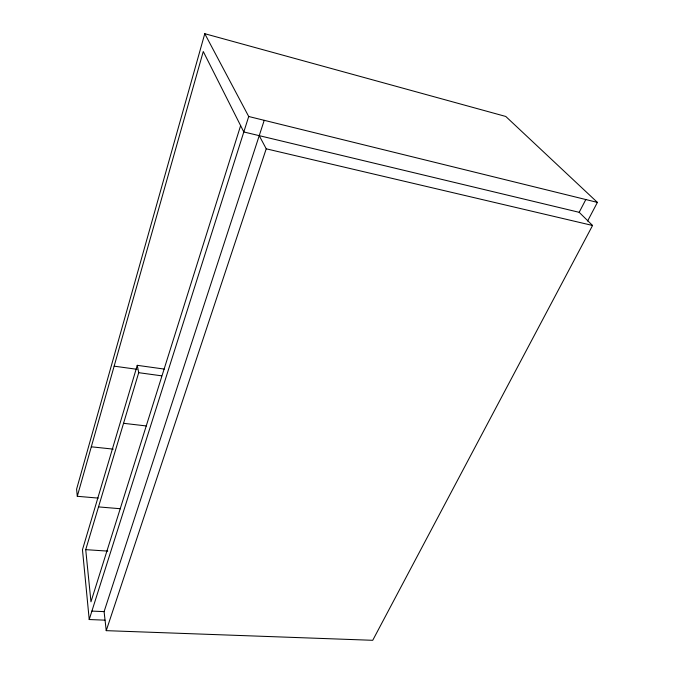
<?xml version="1.0" encoding="UTF-8"?>
<svg xmlns="http://www.w3.org/2000/svg" width="674" height="674" viewBox="0 0 674 674"><rect width="100%" height="100%" fill="white"/><g stroke="black" fill="none" stroke-linecap="round" stroke-linejoin="round"><path stroke-width="1.01" d="M587.602 221.03L597.4 202.394L505.77 116.459L204.778 33.7L76.6 489.172L77.291 496.291L98.193 498.103M77.291 496.291L203.262 51.519L243.811 131.961L579.185 212.318L592.564 225.478L372.73 640.3L106.239 630.653L104.091 611.621L264.225 120.326M164.313 369.091L137.26 365.325L82.464 549.723L89.221 619.532L104.992 620.164M240.626 125.642L90.965 601.815L85.724 549.647L138.709 372.688L137.26 365.325M89.221 619.532L248.714 116.501L204.778 33.7M106.239 630.653L266.222 148.811L259.229 135.659M579.185 212.318L585.816 199.546M91.891 611.091L104.091 611.621M85.724 549.647L107.764 551.113M98.522 506.907L120.545 508.744M91.31 446.803L113.266 449.128M123.553 423.306L146.41 425.96M114.15 366.159L136.974 369.301M138.709 372.688L161.625 375.822M266.222 148.811L592.564 225.478M248.714 116.501L597.4 202.394"/></g></svg>
